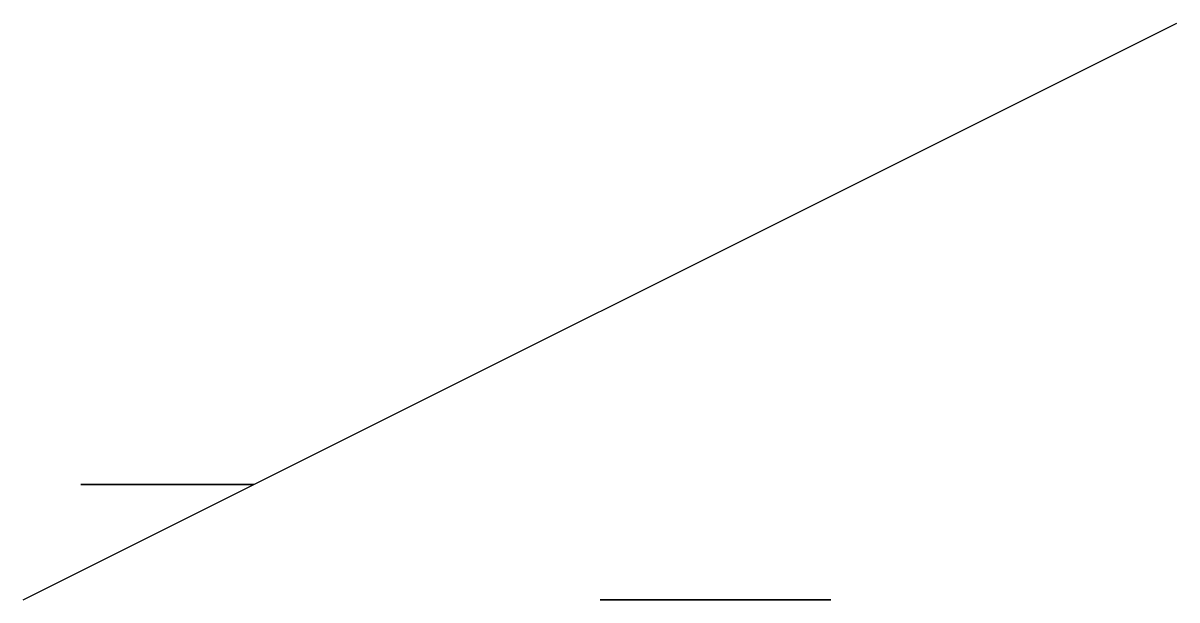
# Model space of a CAD drawing. Header units: millimetres. Extents: x 0 to 20, y 0 to 10.
import ezdxf

# ---------------------------------------------------------------- set-up
doc = ezdxf.new("R2010")
doc.units = ezdxf.units.MM
doc.header["$MEASUREMENT"] = 0
for name, color, linetype in [('test-face', 7, 'Continuous'), ('test-line', 7, 'Continuous'), ('test-mesh', 7, 'Continuous')]:
    doc.layers.add(name, color=color, linetype=linetype)

msp = doc.modelspace()

# ---------------------------------------------------------------- linework, layer by layer
at = {"layer": 'test-face', "color": 3}
msp.add_3dface([(10, 0), (14, 0), (14, 0, 5), (10, 0, 5)], dxfattribs=at)
at = {"layer": 'test-line'}
msp.add_line((0, 0), (20, 10), dxfattribs=at)

# ---------------------------------------------------------------- meshes
at = {"layer": 'test-mesh', "color": 1}
mesh = msp.add_polyface(dxfattribs=at)
corners = [(1, 2, 3), (4, 2, 3), (4, 2, 6), (1, 2, 6)]
mesh.append_faces([[corners[k] for k in face] for face in [(0, 2, 3)]])
mesh.append_faces([[corners[k] for k in face] for face in [(0, 1, 2, 3)]], dxfattribs={"vtx1": -1})

doc.saveas('drawing.dxf')
